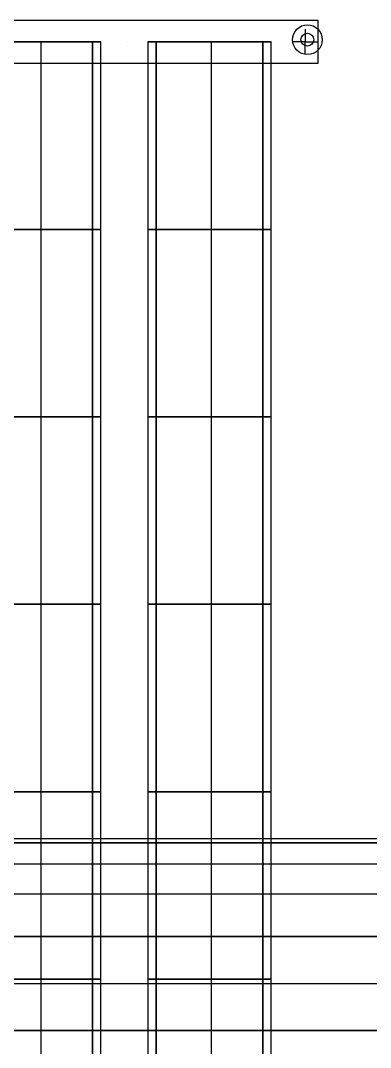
# Model space of a CAD drawing. Header units: metres. Extents: x 114 to 218, y 8 to 180.
# Drawn here: x 142.688 to 143.952, y 133.57 to 137.277 of the extents above; entities that cross this region are included whole.
import ezdxf

# ---------------------------------------------------------------- set-up
doc = ezdxf.new("R2010")
doc.units = ezdxf.units.M
doc.header["$MEASUREMENT"] = 0
for name, color, linetype in [('E-CNDT-PWR', 7, 'Continuous'), ('E-Hanger', 7, 'Continuous'), ('E-TFP-HANGER', 7, 'Continuous'), ('M-SA2S-Round', 7, 'Continuous')]:
    doc.layers.add(name, color=color, linetype=linetype)

msp = doc.modelspace()

# ---------------------------------------------------------------- linework, layer by layer
at = {"layer": 'E-CNDT-PWR', "color": 113, "true_color": 0x6edda5}
for points in [[(142.5322, 137.1998), (142.5629, 137.1998), (142.6398, 137.1998), (142.7629, 137.1998), (142.8706, 137.1998), (142.9475, 137.1998), (142.9782, 137.1998), (142.9475, 137.1998), (142.8706, 137.1998), (142.7629, 137.1998), (142.6398, 137.1998), (142.5629, 137.1998), (142.5322, 137.1998)], [(142.9782, 132.4469), (142.9475, 132.4469), (142.8706, 132.4469), (142.7629, 132.4469), (142.6398, 132.4469), (142.5629, 132.4469), (142.5322, 132.4469), (142.5629, 132.4469), (142.6398, 132.4469), (142.7629, 132.4469), (142.8706, 132.4469), (142.9475, 132.4469), (142.9782, 132.4469), (142.9782, 137.1998)], [(142.5322, 137.1998), (142.5629, 137.1998), (142.6398, 137.1998), (142.7629, 137.1998), (142.8706, 137.1998), (142.9475, 137.1998), (142.9782, 137.1998), (142.9475, 137.1998), (142.8706, 137.1998), (142.7629, 137.1998), (142.6398, 137.1998), (142.5629, 137.1998), (142.5322, 137.1998)], [(142.7629, 132.4469), (142.7629, 137.1998)], [(142.7629, 132.4469), (142.7629, 137.1998)], [(142.7629, 137.1998), (142.7629, 137.1998)], [(142.7629, 137.1998), (142.7629, 137.1998)], [(142.9475, 132.4469), (142.9475, 137.1998), (142.9475, 132.4469)], [(143.1474, 137.1998), (143.1782, 137.1998), (143.2551, 137.1998), (143.3782, 137.1998), (143.4858, 137.1998), (143.5627, 137.1998), (143.5935, 137.1998), (143.5627, 137.1998), (143.4858, 137.1998), (143.3782, 137.1998), (143.2551, 137.1998), (143.1782, 137.1998), (143.1474, 137.1998)], [(143.1474, 137.1998), (143.1474, 132.4469)], [(143.5935, 132.4469), (143.5627, 132.4469), (143.4858, 132.4469), (143.3782, 132.4469), (143.2551, 132.4469), (143.1782, 132.4469), (143.1474, 132.4469), (143.1782, 132.4469), (143.2551, 132.4469), (143.3782, 132.4469), (143.4858, 132.4469), (143.5627, 132.4469), (143.5935, 132.4469), (143.5935, 137.1998)], [(143.1474, 137.1998), (143.1782, 137.1998), (143.2551, 137.1998), (143.3782, 137.1998), (143.4858, 137.1998), (143.5627, 137.1998), (143.5935, 137.1998), (143.5627, 137.1998), (143.4858, 137.1998), (143.3782, 137.1998), (143.2551, 137.1998), (143.1782, 137.1998), (143.1474, 137.1998)], [(143.1782, 132.4469), (143.1782, 137.1998), (143.1782, 132.4469)], [(143.3782, 132.4469), (143.3782, 137.1998)], [(143.3782, 132.4469), (143.3782, 137.1998)], [(143.3782, 137.1998), (143.3782, 137.1998)], [(143.3782, 137.1998), (143.3782, 137.1998)], [(143.5627, 132.4469), (143.5627, 137.1998), (143.5627, 132.4469)], [(142.9782, 136.523), (142.9475, 136.523), (142.8706, 136.523), (142.7629, 136.523), (142.6398, 136.523), (142.5629, 136.523), (142.5322, 136.523), (142.5629, 136.523), (142.6398, 136.523), (142.7629, 136.523), (142.8706, 136.523), (142.9475, 136.523), (142.9782, 136.523)], [(143.5935, 136.523), (143.5627, 136.523), (143.4858, 136.523), (143.3782, 136.523), (143.2551, 136.523), (143.1782, 136.523), (143.1474, 136.523), (143.1782, 136.523), (143.2551, 136.523), (143.3782, 136.523), (143.4858, 136.523), (143.5627, 136.523), (143.5935, 136.523)], [(142.9782, 135.8462), (142.9475, 135.8462), (142.8706, 135.8462), (142.7629, 135.8462), (142.6398, 135.8462), (142.5629, 135.8462), (142.5322, 135.8462), (142.5629, 135.8462), (142.6398, 135.8462), (142.7629, 135.8462), (142.8706, 135.8462), (142.9475, 135.8462), (142.9782, 135.8462)], [(143.5935, 135.8462), (143.5627, 135.8462), (143.4858, 135.8462), (143.3782, 135.8462), (143.2551, 135.8462), (143.1782, 135.8462), (143.1474, 135.8462), (143.1782, 135.8462), (143.2551, 135.8462), (143.3782, 135.8462), (143.4858, 135.8462), (143.5627, 135.8462), (143.5935, 135.8462)], [(142.9782, 135.1694), (142.9475, 135.1694), (142.8706, 135.1694), (142.7629, 135.1694), (142.6398, 135.1694), (142.5629, 135.1694), (142.5322, 135.1694), (142.5629, 135.1694), (142.6398, 135.1694), (142.7629, 135.1694), (142.8706, 135.1694), (142.9475, 135.1694), (142.9782, 135.1694)], [(143.5935, 135.1694), (143.5627, 135.1694), (143.4858, 135.1694), (143.3782, 135.1694), (143.2551, 135.1694), (143.1782, 135.1694), (143.1474, 135.1694), (143.1782, 135.1694), (143.2551, 135.1694), (143.3782, 135.1694), (143.4858, 135.1694), (143.5627, 135.1694), (143.5935, 135.1694)], [(142.9782, 134.4926), (142.9475, 134.4926), (142.8706, 134.4926), (142.7629, 134.4926), (142.6398, 134.4926), (142.5629, 134.4926), (142.5322, 134.4926), (142.5629, 134.4926), (142.6398, 134.4926), (142.7629, 134.4926), (142.8706, 134.4926), (142.9475, 134.4926), (142.9782, 134.4926)], [(143.5935, 134.4926), (143.5627, 134.4926), (143.4858, 134.4926), (143.3782, 134.4926), (143.2551, 134.4926), (143.1782, 134.4926), (143.1474, 134.4926), (143.1782, 134.4926), (143.2551, 134.4926), (143.3782, 134.4926), (143.4858, 134.4926), (143.5627, 134.4926), (143.5935, 134.4926)], [(142.9782, 133.8158), (142.9475, 133.8158), (142.8706, 133.8158), (142.7629, 133.8158), (142.6398, 133.8158), (142.5629, 133.8158), (142.5322, 133.8158), (142.5629, 133.8158), (142.6398, 133.8158), (142.7629, 133.8158), (142.8706, 133.8158), (142.9475, 133.8158), (142.9782, 133.8158)], [(143.5935, 133.8158), (143.5627, 133.8158), (143.4858, 133.8158), (143.3782, 133.8158), (143.2551, 133.8158), (143.1782, 133.8158), (143.1474, 133.8158), (143.1782, 133.8158), (143.2551, 133.8158), (143.3782, 133.8158), (143.4858, 133.8158), (143.5627, 133.8158), (143.5935, 133.8158)]]:
    msp.add_lwpolyline(points, dxfattribs=at)
at = {"layer": 'E-Hanger', "color": 3, "true_color": 0x00ff00}
for points in [[(142.363, 137.1229), (143.7627, 137.1229), (143.7627, 137.2767), (142.363, 137.2767), (142.363, 137.1229), (143.7627, 137.1229), (143.7627, 137.2767), (142.363, 137.2767), (142.363, 137.2767), (142.363, 137.1229), (142.363, 137.1229)], [(143.7627, 137.2767), (143.7627, 137.2767)], [(143.7627, 137.2767), (143.7627, 137.2767)], [(143.0705, 137.1998), (143.0705, 137.1998)], [(143.6858, 137.1998), (143.6858, 137.1998)], [(143.7166, 137.2306), (143.7166, 137.2306)], [(143.7473, 137.1998), (143.7473, 137.1998)], [(143.7166, 137.1691), (143.7166, 137.1691)], [(143.7627, 137.1229), (143.7627, 137.1229)], [(143.7627, 137.1229), (143.7627, 137.1229)]]:
    msp.add_lwpolyline(points, dxfattribs=at)
msp.add_circle((143.7242, 137.2075), 0.0231, dxfattribs=at)
msp.add_circle((143.7242, 137.2075), 0.0231, dxfattribs=at)
msp.add_circle((143.7242, 137.2075), 0.0231, dxfattribs=at)
msp.add_circle((143.7242, 137.2075), 0.0231, dxfattribs=at)
at = {"layer": 'E-TFP-HANGER', "color": 3, "true_color": 0x00ff00}
for points in [[(143.7166, 137.246), (143.7166, 137.1998), (143.7627, 137.1998)], [(143.7166, 137.1537), (143.7166, 137.1998), (143.6704, 137.1998)], [(143.7166, 137.1998), (143.7166, 137.1998)], [(143.7166, 137.1998), (143.7166, 137.1998)], [(143.7627, 137.1998), (143.7627, 137.1998)]]:
    msp.add_lwpolyline(points, dxfattribs=at)
msp.add_circle((143.7242, 137.2075), 0.0538, dxfattribs=at)
at = {"layer": 'M-SA2S-Round', "color": 5, "true_color": 0x0000ff}
for points in [[(138.6406, 134.3235), (144.6087, 134.3235)], [(144.6087, 134.3081), (138.6406, 134.3081)], [(138.6406, 134.3081), (144.6087, 134.3081)], [(144.6087, 134.1235), (144.6087, 134.2312), (138.6406, 134.2312), (138.6406, 134.1235)], [(144.6087, 134.2312), (138.6406, 134.2312)], [(144.6087, 133.9697), (144.6087, 134.1235), (138.6406, 134.1235), (138.6406, 133.9697), (144.6087, 133.9697)], [(144.6087, 134.1235), (138.6406, 134.1235)], [(138.6406, 133.8005), (138.6406, 133.6313), (144.6087, 133.6313), (144.6087, 133.8005), (144.6087, 133.9697)], [(138.6406, 133.9697), (138.6406, 133.8005), (144.6087, 133.8005)], [(144.6087, 133.9697), (138.6406, 133.9697)], [(138.6406, 133.8005), (144.6087, 133.8005)], [(144.6087, 133.6313), (138.6406, 133.6313)]]:
    msp.add_lwpolyline(points, dxfattribs=at)

doc.saveas('drawing.dxf')
